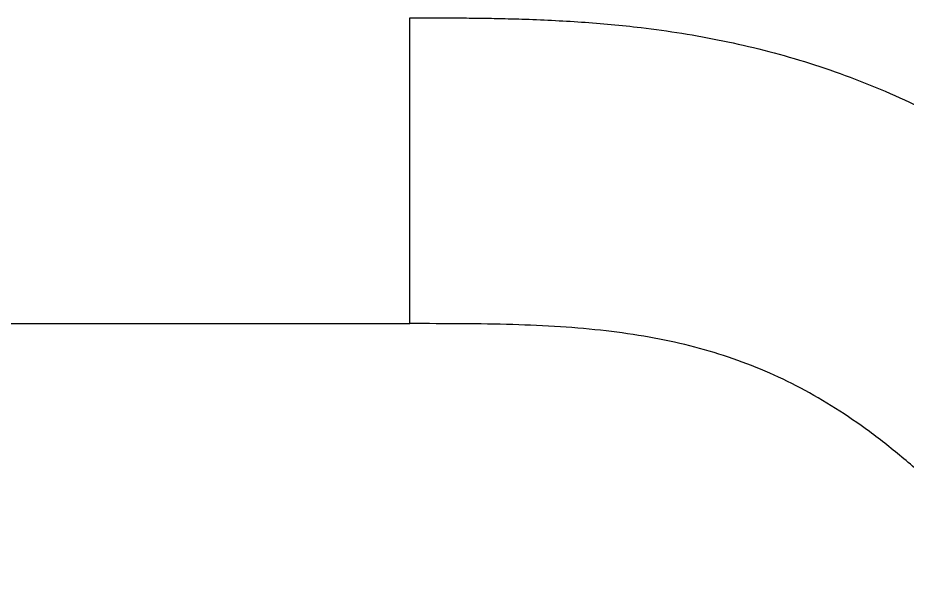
# Model space of a CAD drawing. Extents: x 0 to 84, y -21 to 126.
# Drawn here: x 42.119 to 46.416, y 19.752 to 22.544 of the extents above; entities that cross this region are included whole.
import ezdxf

# ---------------------------------------------------------------- set-up
doc = ezdxf.new("R2010")
doc.units = 0
doc.header["$MEASUREMENT"] = 0
doc.layers.add('1', color=4, linetype='Continuous')

# ---------------------------------------------------------------- blocks, each defined once
blk = doc.blocks.new('PRODIGY')
at = {"layer": '1', "color": 3, "linetype": 'Continuous', "lineweight": 25}
blk.add_line((28.6774, 21.0676), (44.0135, 21.0676), dxfattribs=at)
for points, knots in [([(48.6413, 21.6741), (48.5671, 21.7489), (48.4192, 21.898), (48.1939, 22.1171), (47.9637, 22.3278), (47.7532, 22.5058), (47.5666, 22.6519), (47.4065, 22.7693), (47.2208, 22.8969), (47.0096, 23.0307), (46.804, 23.1496), (46.6312, 23.2431), (46.4874, 23.3175), (46.3493, 23.3861), (46.2162, 23.45), (46.0878, 23.5098), (45.943, 23.5757), (45.8198, 23.6305), (45.7436, 23.6636), (45.7215, 23.6731)], [0, 0, 0, 0, 0.0760237, 0.1516146, 0.2263354, 0.2999525, 0.3488909, 0.3965095, 0.4435072, 0.5140311, 0.5847277, 0.6324202, 0.6806697, 0.7303764, 0.780521, 0.8321384, 0.8854338, 0.9668293, 1, 1, 1, 1]), ([(44.0135, 21.0676), (44.0135, 21.1454), (44.0135, 21.2256), (44.0135, 21.3884), (44.0135, 21.4709), (44.0135, 21.6344), (44.0135, 21.7154), (44.0135, 21.8717), (44.0135, 21.9469), (44.0135, 22.0875), (44.0135, 22.1529), (44.0135, 22.2704), (44.0135, 22.3226), (44.0135, 22.4119), (44.0135, 22.449), (44.0135, 22.5078), (44.0135, 22.5296), (44.0135, 22.5441)], [0, 0, 0, 0, 0.125, 0.125, 0.25, 0.25, 0.375, 0.375, 0.5, 0.5, 0.625, 0.625, 0.75, 0.75, 0.875, 0.875, 1, 1, 1, 1]), ([(44.0135, 22.5441), (44.0503, 22.5441), (44.1233, 22.544), (44.2324, 22.5437), (44.3404, 22.5427), (44.4474, 22.5409), (44.6146, 22.5365), (44.8424, 22.5257), (45.1671, 22.496), (45.5284, 22.4391), (45.9241, 22.3389), (46.3109, 22.1967), (46.68, 22.0136), (47.0252, 21.7953), (47.3159, 21.5713), (47.5622, 21.3546), (47.7638, 21.1608), (47.9579, 20.9628), (48.0818, 20.8322), (48.1459, 20.7645)], [0, 0, 0, 0, 0.023517, 0.046812, 0.06988, 0.092717, 0.115319, 0.177093, 0.238784, 0.324163, 0.411136, 0.499917, 0.587596, 0.674594, 0.761147, 0.822433, 0.884671, 0.940288, 1, 1, 1, 1]), ([(47.0768, 19.7519), (47.0431, 19.7875), (46.9849, 19.8489), (46.8969, 19.9411), (46.8158, 20.0247), (46.7046, 20.137), (46.5689, 20.268), (46.4034, 20.415), (46.2382, 20.5455), (46.072, 20.6599), (45.9038, 20.7578), (45.7309, 20.8407), (45.5517, 20.9089), (45.3641, 20.9635), (45.1665, 21.0052), (44.9579, 21.0349), (44.7379, 21.0541), (44.5063, 21.064), (44.2636, 21.0675), (44.0981, 21.0676), (44.0135, 21.0676)], [0, 0, 0, 0, 0.042182, 0.072723, 0.10971, 0.142316, 0.208697, 0.271897, 0.332635, 0.389652, 0.445333, 0.49983, 0.55443, 0.61009, 0.66771, 0.727965, 0.791205, 0.857639, 0.927269, 1, 1, 1, 1])]:
    blk.add_open_spline(points, degree=3, knots=knots, dxfattribs=at)

msp = doc.modelspace()

# ---------------------------------------------------------------- block references
at = {"layer": '1'}
msp.add_blockref('PRODIGY', (0, 0), dxfattribs=at)

doc.saveas('drawing.dxf')
